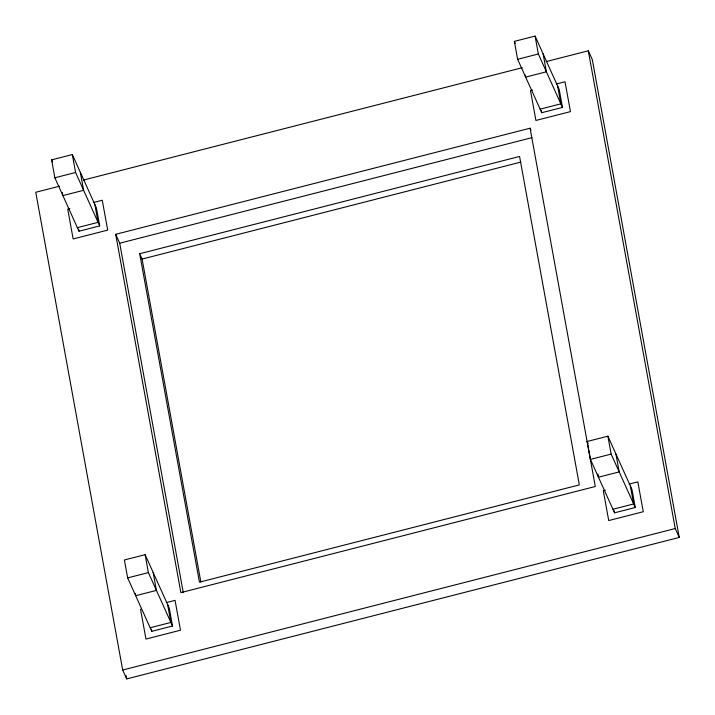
<?xml version="1.0" encoding="UTF-8"?>
<svg xmlns="http://www.w3.org/2000/svg" width="715" height="715" viewBox="0 0 715 715"><rect width="100%" height="100%" fill="white"/><g stroke="black" fill="none" stroke-linecap="round" stroke-linejoin="round"><path stroke-width="1.07" d="M51.596 159.874L72.322 154.574L96.436 207.994L99.698 225.904L78.981 231.213L54.858 177.794L51.596 159.874L52.49 161.858M514.362 41.381L535.079 36.081L559.202 89.5L562.464 107.411L541.738 112.72L517.624 59.3L514.362 41.381L515.256 43.365M54.858 177.794L75.576 172.485L99.698 225.904M517.624 59.3L538.341 53.991L562.464 107.411M59.542 186.186L35.75 192.281L122.676 670.018L126.698 678.919L679.25 537.439L592.324 59.703L588.302 50.801L546.135 61.597M83.324 180.1L522.343 67.684M69.882 208.539L67.728 209.093L73.153 238.953L107.688 230.105L102.263 200.254L93.629 202.461M532.648 90.045L530.485 90.599L535.919 120.46L570.454 111.62L565.02 81.76L556.386 83.968M77.372 227.647L98.089 222.347L94.827 204.427M540.129 109.154L560.855 103.854L557.593 85.934M530.101 128.2L595.291 486.504L180.877 592.619L115.687 234.314L530.101 128.2L530.995 130.175M115.687 234.314L119.709 243.216L531.96 137.655M139.693 253.727L519.573 156.451L579.329 484.895L199.449 582.171L139.693 253.727L142.097 259.062L200.861 582.019M142.097 259.062L520.904 162.073M145.118 554.679L124.401 559.979L127.654 577.899L151.777 631.318L172.503 626.009L169.241 608.099L145.118 554.679L148.38 572.59L172.503 626.009M587.167 441.486L607.884 436.186L632.006 489.605L635.26 507.516L614.543 512.825L590.42 459.405L587.167 441.486L588.052 443.47M127.654 577.899L148.38 572.59M590.42 459.405L611.146 454.096L635.26 507.516M166.425 602.566L175.059 600.359L180.493 630.21L145.958 639.058L140.524 609.198M605.444 490.15L603.29 490.704L608.724 520.565L643.259 511.725L637.825 481.865L629.191 484.073M150.168 627.752L170.894 622.452L167.632 604.533M612.934 509.259L633.651 503.959L630.398 486.039M122.676 670.018L675.228 528.537L679.25 537.439M588.302 50.801L675.228 528.537M543.123 53.884L546.385 71.804L525.659 77.104L525.275 74.995M615.919 453.989L619.181 471.909L598.464 477.209L597.883 474.054M535.079 36.081L538.341 53.991M607.884 436.186L611.146 454.096M541.353 110.611L541.738 112.72M614.158 510.716L614.543 512.825M119.709 243.216L183.299 592.726M80.357 172.378L83.619 190.297L62.893 195.597L62.321 192.433M153.162 572.483L156.415 590.402L135.698 595.702L135.314 593.593M72.322 154.574L75.576 172.485M78.596 229.104L78.981 231.213M151.392 629.209L151.777 631.318M126.099 675.63L126.698 678.919"/></g></svg>
